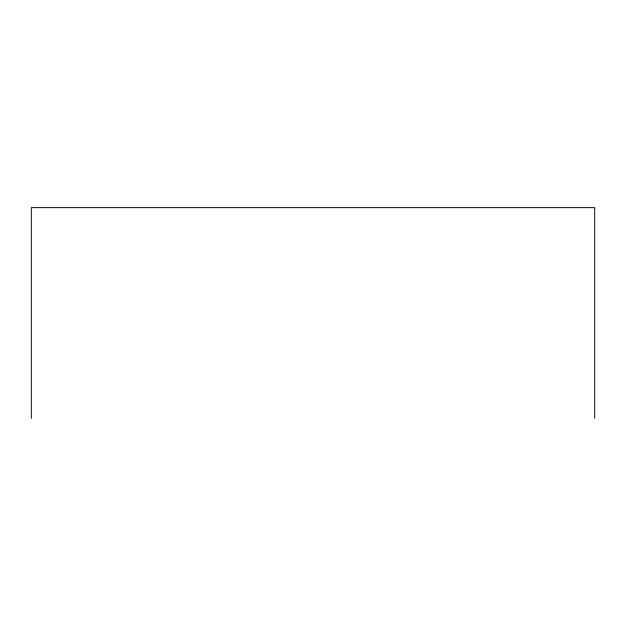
<?xml version="1.0" encoding="UTF-8"?>
<svg xmlns="http://www.w3.org/2000/svg" width="626" height="626" viewBox="0 0 626 626"><rect width="100%" height="100%" fill="white"/><g stroke="black" fill="none" stroke-linecap="round" stroke-linejoin="round"><path stroke-width="0.94" d="M594.7 418.364L594.7 207.636L31.3 207.636L31.3 418.364"/></g></svg>
